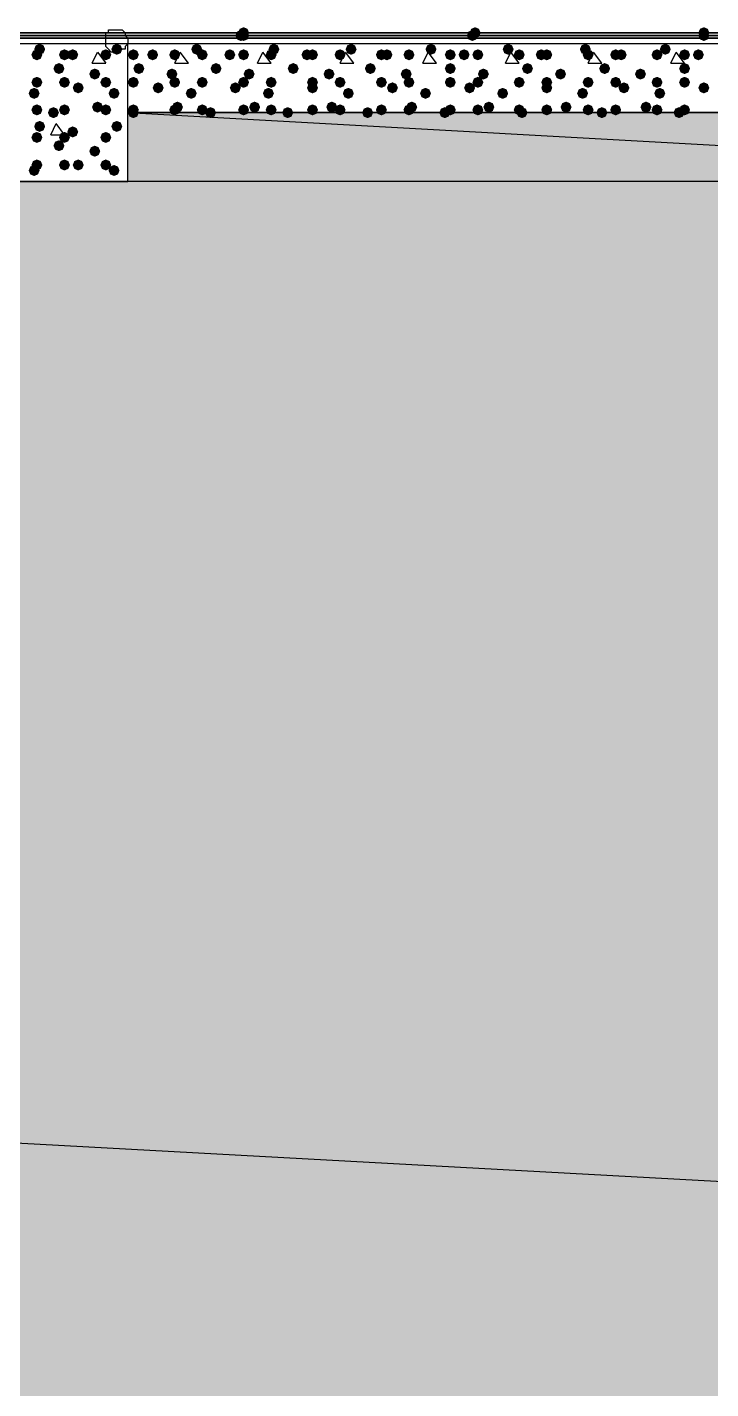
# Model space of a CAD drawing. Header units: millimetres. Extents: x 0 to 420, y 0 to 297.
# Drawn here: x 301.43 to 311.93, y 205.52 to 226.44 of the extents above; entities that cross this region are included whole.
import ezdxf

# ---------------------------------------------------------------- set-up
doc = ezdxf.new("R2010")
doc.units = ezdxf.units.MM
doc.layers.get('0').update_dxf_attribs({"linetype": 'CONTINUOUS'})

msp = doc.modelspace()

# ---------------------------------------------------------------- hatches: boundary and pattern name
at = {"true_color": 0x0000fe}
for points in [[(304.8, 226.314), (304.775129, 226.254204), (304.715333, 226.229333), (304.655538, 226.254204), (304.630667, 226.314), (304.655537, 226.373796), (304.715333, 226.398667), (304.775129, 226.373796)], [(304.8, 226.314), (304.775129, 226.254204), (304.715333, 226.229333), (304.655538, 226.254204), (304.630667, 226.314), (304.655537, 226.373796), (304.715333, 226.398667), (304.775129, 226.373796)], [(304.842333, 226.356333), (304.817462, 226.296537), (304.757667, 226.271667), (304.697871, 226.296537), (304.673, 226.356333), (304.697871, 226.416129), (304.757667, 226.441), (304.817462, 226.416129)], [(304.842333, 226.314), (304.817462, 226.254204), (304.757667, 226.229333), (304.697871, 226.254204), (304.673, 226.314), (304.697871, 226.373796), (304.757667, 226.398667), (304.817462, 226.373796)], [(308.356, 226.314), (308.331129, 226.254204), (308.271333, 226.229333), (308.211537, 226.254204), (308.186667, 226.314), (308.211537, 226.373796), (308.271333, 226.398667), (308.331129, 226.373796)], [(308.356, 226.314), (308.331129, 226.254204), (308.271333, 226.229333), (308.211537, 226.254204), (308.186667, 226.314), (308.211537, 226.373796), (308.271333, 226.398667), (308.331129, 226.373796)], [(308.356, 226.314), (308.331129, 226.254204), (308.271333, 226.229333), (308.211537, 226.254204), (308.186667, 226.314), (308.211537, 226.373796), (308.271333, 226.398667), (308.331129, 226.373796)], [(308.398333, 226.356333), (308.373462, 226.296537), (308.313667, 226.271667), (308.253871, 226.296537), (308.229, 226.356333), (308.253871, 226.416129), (308.313667, 226.441), (308.373462, 226.416129)], [(311.912, 226.356333), (311.887129, 226.296537), (311.827333, 226.271667), (311.767538, 226.296537), (311.742667, 226.356333), (311.767537, 226.416129), (311.827333, 226.441), (311.887129, 226.416129)], [(311.912, 226.314), (311.887129, 226.254204), (311.827333, 226.229333), (311.767538, 226.254204), (311.742667, 226.314), (311.767537, 226.373796), (311.827333, 226.398667), (311.887129, 226.373796)], [(311.912, 226.314), (311.887129, 226.254204), (311.827333, 226.229333), (311.767538, 226.254204), (311.742667, 226.314), (311.767537, 226.373796), (311.827333, 226.398667), (311.887129, 226.373796)], [(311.912, 226.314), (311.887129, 226.254204), (311.827333, 226.229333), (311.767538, 226.254204), (311.742667, 226.314), (311.767537, 226.373796), (311.827333, 226.398667), (311.887129, 226.373796)]]:
    msp.add_hatch(color=0, dxfattribs=at).paths.add_polyline_path(points, flags=0)
at = {"true_color": 0x000007}
h = msp.add_hatch(color=0, dxfattribs=at)
h.paths.add_polyline_path([(32.342667, 226.271667), (32.342667, 226.314)], flags=0)
h.paths.add_polyline_path([(32.342667, 226.271667), (32.342667, 226.314), (380.788333, 226.271667)], flags=0)
h.paths.add_polyline_path([(32.342667, 226.314), (380.788333, 226.271667), (380.788333, 226.314)], flags=0)
for points in [[(301.709667, 226.102333), (301.684796, 226.042537), (301.625, 226.017667), (301.565204, 226.042537), (301.540333, 226.102333), (301.565204, 226.162129), (301.625, 226.187), (301.684796, 226.162129)], [(302.895, 226.102333), (302.870129, 226.042537), (302.810333, 226.017667), (302.750538, 226.042537), (302.725667, 226.102333), (302.750537, 226.162129), (302.810333, 226.187), (302.870129, 226.162129)], [(301.667333, 226.017667), (301.642462, 225.957871), (301.582667, 225.933), (301.522871, 225.957871), (301.498, 226.017667), (301.522871, 226.077462), (301.582667, 226.102333), (301.642462, 226.077463)], [(302.090667, 226.017667), (302.065796, 225.957871), (302.006, 225.933), (301.946204, 225.957871), (301.921333, 226.017667), (301.946204, 226.077462), (302.006, 226.102333), (302.065796, 226.077463)], [(302.217667, 226.017667), (302.192796, 225.957871), (302.133, 225.933), (302.073204, 225.957871), (302.048333, 226.017667), (302.073204, 226.077462), (302.133, 226.102333), (302.192796, 226.077463)], [(302.725667, 226.017667), (302.700796, 225.957871), (302.641, 225.933), (302.581204, 225.957871), (302.556333, 226.017667), (302.581204, 226.077462), (302.641, 226.102333), (302.700796, 226.077463)], [(302.006, 225.806), (301.981129, 225.746204), (301.921333, 225.721333), (301.861537, 225.746204), (301.836667, 225.806), (301.861537, 225.865796), (301.921333, 225.890667), (301.981129, 225.865796)], [(302.556333, 225.721333), (302.531462, 225.661537), (302.471667, 225.636667), (302.411871, 225.661537), (302.387, 225.721333), (302.411871, 225.781129), (302.471667, 225.806), (302.531462, 225.781129)], [(301.667333, 225.594333), (301.642462, 225.534538), (301.582667, 225.509667), (301.522871, 225.534538), (301.498, 225.594333), (301.522871, 225.654129), (301.582667, 225.679), (301.642462, 225.654129)], [(302.090667, 225.594333), (302.065796, 225.534538), (302.006, 225.509667), (301.946204, 225.534538), (301.921333, 225.594333), (301.946204, 225.654129), (302.006, 225.679), (302.065796, 225.654129)], [(302.302333, 225.509667), (302.277462, 225.449871), (302.217667, 225.425), (302.157871, 225.449871), (302.133, 225.509667), (302.157871, 225.569462), (302.217667, 225.594333), (302.277462, 225.569463)], [(302.725667, 225.594333), (302.700796, 225.534538), (302.641, 225.509667), (302.581204, 225.534538), (302.556333, 225.594333), (302.581204, 225.654129), (302.641, 225.679), (302.700796, 225.654129)], [(301.625, 225.425), (301.600129, 225.365204), (301.540333, 225.340333), (301.480537, 225.365204), (301.455667, 225.425), (301.480537, 225.484796), (301.540333, 225.509667), (301.600129, 225.484796)], [(302.852667, 225.425), (302.827796, 225.365204), (302.768, 225.340333), (302.708204, 225.365204), (302.683333, 225.425), (302.708204, 225.484796), (302.768, 225.509667), (302.827796, 225.484796)], [(301.667333, 225.171), (301.642462, 225.111204), (301.582667, 225.086333), (301.522871, 225.111204), (301.498, 225.171), (301.522871, 225.230796), (301.582667, 225.255667), (301.642462, 225.230796)], [(301.921333, 225.128667), (301.896462, 225.068871), (301.836667, 225.044), (301.776871, 225.068871), (301.752, 225.128667), (301.776871, 225.188462), (301.836667, 225.213333), (301.896462, 225.188463)], [(302.090667, 225.171), (302.065796, 225.111204), (302.006, 225.086333), (301.946204, 225.111204), (301.921333, 225.171), (301.946204, 225.230796), (302.006, 225.255667), (302.065796, 225.230796)], [(302.598667, 225.213333), (302.573796, 225.153537), (302.514, 225.128667), (302.454204, 225.153537), (302.429333, 225.213333), (302.454204, 225.273129), (302.514, 225.298), (302.573796, 225.273129)], [(302.725667, 225.171), (302.700796, 225.111204), (302.641, 225.086333), (302.581204, 225.111204), (302.556333, 225.171), (302.581204, 225.230796), (302.641, 225.255667), (302.700796, 225.230796)], [(301.709667, 224.917), (301.684796, 224.857204), (301.625, 224.832333), (301.565204, 224.857204), (301.540333, 224.917), (301.565204, 224.976796), (301.625, 225.001667), (301.684796, 224.976796)], [(302.217667, 224.832333), (302.192796, 224.772537), (302.133, 224.747667), (302.073204, 224.772537), (302.048333, 224.832333), (302.073204, 224.892129), (302.133, 224.917), (302.192796, 224.892129)], [(302.895, 224.917), (302.870129, 224.857204), (302.810333, 224.832333), (302.750538, 224.857204), (302.725667, 224.917), (302.750537, 224.976796), (302.810333, 225.001667), (302.870129, 224.976796)], [(301.667333, 224.747667), (301.642462, 224.687871), (301.582667, 224.663), (301.522871, 224.687871), (301.498, 224.747667), (301.522871, 224.807462), (301.582667, 224.832333), (301.642462, 224.807463)], [(302.006, 224.620667), (301.981129, 224.560871), (301.921333, 224.536), (301.861537, 224.560871), (301.836667, 224.620667), (301.861537, 224.680462), (301.921333, 224.705333), (301.981129, 224.680463)], [(302.090667, 224.747667), (302.065796, 224.687871), (302.006, 224.663), (301.946204, 224.687871), (301.921333, 224.747667), (301.946204, 224.807462), (302.006, 224.832333), (302.065796, 224.807463)], [(302.725667, 224.747667), (302.700796, 224.687871), (302.641, 224.663), (302.581204, 224.687871), (302.556333, 224.747667), (302.581204, 224.807462), (302.641, 224.832333), (302.700796, 224.807463)], [(302.556333, 224.536), (302.531462, 224.476204), (302.471667, 224.451333), (302.411871, 224.476204), (302.387, 224.536), (302.411871, 224.595796), (302.471667, 224.620667), (302.531462, 224.595796)], [(301.625, 224.239667), (301.600129, 224.179871), (301.540333, 224.155), (301.480537, 224.179871), (301.455667, 224.239667), (301.480537, 224.299462), (301.540333, 224.324333), (301.600129, 224.299463)], [(301.667333, 224.324333), (301.642462, 224.264537), (301.582667, 224.239667), (301.522871, 224.264537), (301.498, 224.324333), (301.522871, 224.384129), (301.582667, 224.409), (301.642462, 224.384129)], [(302.090667, 224.324333), (302.065796, 224.264537), (302.006, 224.239667), (301.946204, 224.264537), (301.921333, 224.324333), (301.946204, 224.384129), (302.006, 224.409), (302.065796, 224.384129)], [(302.302333, 224.324333), (302.277462, 224.264537), (302.217667, 224.239667), (302.157871, 224.264537), (302.133, 224.324333), (302.157871, 224.384129), (302.217667, 224.409), (302.277462, 224.384129)], [(302.725667, 224.324333), (302.700796, 224.264537), (302.641, 224.239667), (302.581204, 224.264537), (302.556333, 224.324333), (302.581204, 224.384129), (302.641, 224.409), (302.700796, 224.384129)], [(302.852667, 224.239667), (302.827796, 224.179871), (302.768, 224.155), (302.708204, 224.179871), (302.683333, 224.239667), (302.708204, 224.299462), (302.768, 224.324333), (302.827796, 224.299463)]]:
    msp.add_hatch(color=0, dxfattribs=at).paths.add_polyline_path(points, flags=0)
at = {"true_color": 0x000008}
for points in [[(304.122667, 226.102333), (304.097796, 226.042537), (304.038, 226.017667), (303.978204, 226.042537), (303.953333, 226.102333), (303.978204, 226.162129), (304.038, 226.187), (304.097796, 226.162129)], [(305.308, 226.102333), (305.283129, 226.042537), (305.223333, 226.017667), (305.163537, 226.042537), (305.138667, 226.102333), (305.163537, 226.162129), (305.223333, 226.187), (305.283129, 226.162129)], [(306.493333, 226.102333), (306.468462, 226.042537), (306.408667, 226.017667), (306.348871, 226.042537), (306.324, 226.102333), (306.348871, 226.162129), (306.408667, 226.187), (306.468462, 226.162129)], [(307.721, 226.102333), (307.696129, 226.042537), (307.636333, 226.017667), (307.576537, 226.042537), (307.551667, 226.102333), (307.576537, 226.162129), (307.636333, 226.187), (307.696129, 226.162129)], [(308.906333, 226.102333), (308.881463, 226.042537), (308.821667, 226.017667), (308.761871, 226.042537), (308.737, 226.102333), (308.761871, 226.162129), (308.821667, 226.187), (308.881462, 226.162129)], [(310.091667, 226.102333), (310.066796, 226.042537), (310.007, 226.017667), (309.947204, 226.042537), (309.922333, 226.102333), (309.947204, 226.162129), (310.007, 226.187), (310.066796, 226.162129)], [(311.319333, 226.102333), (311.294462, 226.042537), (311.234667, 226.017667), (311.174871, 226.042537), (311.15, 226.102333), (311.174871, 226.162129), (311.234667, 226.187), (311.294462, 226.162129)], [(303.149, 226.017667), (303.124129, 225.957871), (303.064333, 225.933), (303.004537, 225.957871), (302.979667, 226.017667), (303.004537, 226.077462), (303.064333, 226.102333), (303.124129, 226.077463)], [(303.445333, 226.017667), (303.420462, 225.957871), (303.360667, 225.933), (303.300871, 225.957871), (303.276, 226.017667), (303.300871, 226.077462), (303.360667, 226.102333), (303.420462, 226.077463)], [(303.784, 226.017667), (303.759129, 225.957871), (303.699333, 225.933), (303.639537, 225.957871), (303.614667, 226.017667), (303.639537, 226.077462), (303.699333, 226.102333), (303.759129, 226.077463)], [(304.207333, 226.017667), (304.182462, 225.957871), (304.122667, 225.933), (304.062871, 225.957871), (304.038, 226.017667), (304.062871, 226.077462), (304.122667, 226.102333), (304.182462, 226.077463)], [(304.630667, 226.017667), (304.605796, 225.957871), (304.546, 225.933), (304.486204, 225.957871), (304.461333, 226.017667), (304.486204, 226.077462), (304.546, 226.102333), (304.605796, 226.077463)], [(304.842333, 226.017667), (304.817462, 225.957871), (304.757667, 225.933), (304.697871, 225.957871), (304.673, 226.017667), (304.697871, 226.077462), (304.757667, 226.102333), (304.817462, 226.077463)], [(305.265667, 226.017667), (305.240796, 225.957871), (305.181, 225.933), (305.121204, 225.957871), (305.096333, 226.017667), (305.121204, 226.077462), (305.181, 226.102333), (305.240796, 226.077463)], [(305.816, 226.017667), (305.791129, 225.957871), (305.731333, 225.933), (305.671538, 225.957871), (305.646667, 226.017667), (305.671537, 226.077462), (305.731333, 226.102333), (305.791129, 226.077463)], [(305.900667, 226.017667), (305.875796, 225.957871), (305.816, 225.933), (305.756204, 225.957871), (305.731333, 226.017667), (305.756204, 226.077462), (305.816, 226.102333), (305.875796, 226.077463)], [(306.324, 226.017667), (306.299129, 225.957871), (306.239333, 225.933), (306.179537, 225.957871), (306.154667, 226.017667), (306.179537, 226.077462), (306.239333, 226.102333), (306.299129, 226.077463)], [(306.959, 226.017667), (306.934129, 225.957871), (306.874333, 225.933), (306.814537, 225.957871), (306.789667, 226.017667), (306.814537, 226.077462), (306.874333, 226.102333), (306.934129, 226.077463)], [(307.043667, 226.017667), (307.018796, 225.957871), (306.959, 225.933), (306.899204, 225.957871), (306.874333, 226.017667), (306.899204, 226.077462), (306.959, 226.102333), (307.018796, 226.077463)], [(307.382333, 226.017667), (307.357462, 225.957871), (307.297667, 225.933), (307.237871, 225.957871), (307.213, 226.017667), (307.237871, 226.077462), (307.297667, 226.102333), (307.357462, 226.077463)], [(308.017333, 226.017667), (307.992462, 225.957871), (307.932667, 225.933), (307.872871, 225.957871), (307.848, 226.017667), (307.872871, 226.077462), (307.932667, 226.102333), (307.992462, 226.077463)], [(308.229, 226.017667), (308.204129, 225.957871), (308.144333, 225.933), (308.084538, 225.957871), (308.059667, 226.017667), (308.084537, 226.077462), (308.144333, 226.102333), (308.204129, 226.077463)], [(308.440667, 226.017667), (308.415796, 225.957871), (308.356, 225.933), (308.296204, 225.957871), (308.271333, 226.017667), (308.296204, 226.077462), (308.356, 226.102333), (308.415796, 226.077463)], [(309.075667, 226.017667), (309.050796, 225.957871), (308.991, 225.933), (308.931204, 225.957871), (308.906333, 226.017667), (308.931204, 226.077462), (308.991, 226.102333), (309.050796, 226.077463)], [(309.414333, 226.017667), (309.389462, 225.957871), (309.329667, 225.933), (309.269871, 225.957871), (309.245, 226.017667), (309.269871, 226.077462), (309.329667, 226.102333), (309.389462, 226.077463)], [(309.499, 226.017667), (309.474129, 225.957871), (309.414333, 225.933), (309.354537, 225.957871), (309.329667, 226.017667), (309.354537, 226.077462), (309.414333, 226.102333), (309.474129, 226.077463)], [(310.134, 226.017667), (310.109129, 225.957871), (310.049333, 225.933), (309.989537, 225.957871), (309.964667, 226.017667), (309.989537, 226.077462), (310.049333, 226.102333), (310.109129, 226.077463)], [(310.557333, 226.017667), (310.532462, 225.957871), (310.472667, 225.933), (310.412871, 225.957871), (310.388, 226.017667), (310.412871, 226.077462), (310.472667, 226.102333), (310.532462, 226.077463)], [(310.642, 226.017667), (310.617129, 225.957871), (310.557333, 225.933), (310.497538, 225.957871), (310.472667, 226.017667), (310.497537, 226.077462), (310.557333, 226.102333), (310.617129, 226.077463)], [(311.192333, 226.017667), (311.167462, 225.957871), (311.107667, 225.933), (311.047871, 225.957871), (311.023, 226.017667), (311.047871, 226.077462), (311.107667, 226.102333), (311.167462, 226.077463)], [(311.615667, 226.017667), (311.590796, 225.957871), (311.531, 225.933), (311.471204, 225.957871), (311.446333, 226.017667), (311.471204, 226.077462), (311.531, 226.102333), (311.590796, 226.077463)], [(311.827333, 226.017667), (311.802462, 225.957871), (311.742667, 225.933), (311.682871, 225.957871), (311.658, 226.017667), (311.682871, 226.077462), (311.742667, 226.102333), (311.802462, 226.077463)], [(303.233667, 225.806), (303.208796, 225.746204), (303.149, 225.721333), (303.089204, 225.746204), (303.064333, 225.806), (303.089204, 225.865796), (303.149, 225.890667), (303.208796, 225.865796)], [(303.741667, 225.721333), (303.716796, 225.661537), (303.657, 225.636667), (303.597204, 225.661537), (303.572333, 225.721333), (303.597204, 225.781129), (303.657, 225.806), (303.716796, 225.781129)], [(304.419, 225.806), (304.394129, 225.746204), (304.334333, 225.721333), (304.274537, 225.746204), (304.249667, 225.806), (304.274537, 225.865796), (304.334333, 225.890667), (304.394129, 225.865796)], [(304.927, 225.721333), (304.902129, 225.661537), (304.842333, 225.636667), (304.782537, 225.661537), (304.757667, 225.721333), (304.782537, 225.781129), (304.842333, 225.806), (304.902129, 225.781129)], [(305.604333, 225.806), (305.579462, 225.746204), (305.519667, 225.721333), (305.459871, 225.746204), (305.435, 225.806), (305.459871, 225.865796), (305.519667, 225.890667), (305.579462, 225.865796)], [(306.154667, 225.721333), (306.129796, 225.661537), (306.07, 225.636667), (306.010204, 225.661537), (305.985333, 225.721333), (306.010204, 225.781129), (306.07, 225.806), (306.129796, 225.781129)], [(306.789667, 225.806), (306.764796, 225.746204), (306.705, 225.721333), (306.645204, 225.746204), (306.620333, 225.806), (306.645204, 225.865796), (306.705, 225.890667), (306.764796, 225.865796)], [(307.34, 225.721333), (307.315129, 225.661537), (307.255333, 225.636667), (307.195538, 225.661537), (307.170667, 225.721333), (307.195537, 225.781129), (307.255333, 225.806), (307.315129, 225.781129)], [(308.017333, 225.806), (307.992462, 225.746204), (307.932667, 225.721333), (307.872871, 225.746204), (307.848, 225.806), (307.872871, 225.865796), (307.932667, 225.890667), (307.992462, 225.865796)], [(308.525333, 225.721333), (308.500463, 225.661537), (308.440667, 225.636667), (308.380871, 225.661537), (308.356, 225.721333), (308.380871, 225.781129), (308.440667, 225.806), (308.500462, 225.781129)], [(309.202667, 225.806), (309.177796, 225.746204), (309.118, 225.721333), (309.058204, 225.746204), (309.033333, 225.806), (309.058204, 225.865796), (309.118, 225.890667), (309.177796, 225.865796)], [(309.710667, 225.721333), (309.685796, 225.661537), (309.626, 225.636667), (309.566204, 225.661537), (309.541333, 225.721333), (309.566204, 225.781129), (309.626, 225.806), (309.685796, 225.781129)], [(310.388, 225.806), (310.363129, 225.746204), (310.303333, 225.721333), (310.243538, 225.746204), (310.218667, 225.806), (310.243537, 225.865796), (310.303333, 225.890667), (310.363129, 225.865796)], [(310.938333, 225.721333), (310.913462, 225.661537), (310.853667, 225.636667), (310.793871, 225.661537), (310.769, 225.721333), (310.793871, 225.781129), (310.853667, 225.806), (310.913462, 225.781129)], [(311.615667, 225.806), (311.590796, 225.746204), (311.531, 225.721333), (311.471204, 225.746204), (311.446333, 225.806), (311.471204, 225.865796), (311.531, 225.890667), (311.590796, 225.865796)], [(303.149, 225.594333), (303.124129, 225.534538), (303.064333, 225.509667), (303.004537, 225.534538), (302.979667, 225.594333), (303.004537, 225.654129), (303.064333, 225.679), (303.124129, 225.654129)], [(303.53, 225.509667), (303.505129, 225.449871), (303.445333, 225.425), (303.385538, 225.449871), (303.360667, 225.509667), (303.385537, 225.569462), (303.445333, 225.594333), (303.505129, 225.569463)], [(303.784, 225.594333), (303.759129, 225.534538), (303.699333, 225.509667), (303.639537, 225.534538), (303.614667, 225.594333), (303.639537, 225.654129), (303.699333, 225.679), (303.759129, 225.654129)], [(304.207333, 225.594333), (304.182462, 225.534538), (304.122667, 225.509667), (304.062871, 225.534538), (304.038, 225.594333), (304.062871, 225.654129), (304.122667, 225.679), (304.182462, 225.654129)], [(304.715333, 225.509667), (304.690462, 225.449871), (304.630667, 225.425), (304.570871, 225.449871), (304.546, 225.509667), (304.570871, 225.569462), (304.630667, 225.594333), (304.690462, 225.569463)], [(304.842333, 225.594333), (304.817462, 225.534538), (304.757667, 225.509667), (304.697871, 225.534538), (304.673, 225.594333), (304.697871, 225.654129), (304.757667, 225.679), (304.817462, 225.654129)], [(305.265667, 225.594333), (305.240796, 225.534538), (305.181, 225.509667), (305.121204, 225.534538), (305.096333, 225.594333), (305.121204, 225.654129), (305.181, 225.679), (305.240796, 225.654129)], [(305.900667, 225.594333), (305.875796, 225.534538), (305.816, 225.509667), (305.756204, 225.534538), (305.731333, 225.594333), (305.756204, 225.654129), (305.816, 225.679), (305.875796, 225.654129)], [(305.900667, 225.509667), (305.875796, 225.449871), (305.816, 225.425), (305.756204, 225.449871), (305.731333, 225.509667), (305.756204, 225.569462), (305.816, 225.594333), (305.875796, 225.569463)], [(306.324, 225.594333), (306.299129, 225.534538), (306.239333, 225.509667), (306.179537, 225.534538), (306.154667, 225.594333), (306.179537, 225.654129), (306.239333, 225.679), (306.299129, 225.654129)], [(306.959, 225.594333), (306.934129, 225.534538), (306.874333, 225.509667), (306.814537, 225.534538), (306.789667, 225.594333), (306.814537, 225.654129), (306.874333, 225.679), (306.934129, 225.654129)], [(307.128333, 225.509667), (307.103462, 225.449871), (307.043667, 225.425), (306.983871, 225.449871), (306.959, 225.509667), (306.983871, 225.569462), (307.043667, 225.594333), (307.103462, 225.569463)], [(307.382333, 225.594333), (307.357462, 225.534538), (307.297667, 225.509667), (307.237871, 225.534538), (307.213, 225.594333), (307.237871, 225.654129), (307.297667, 225.679), (307.357462, 225.654129)], [(308.017333, 225.594333), (307.992462, 225.534538), (307.932667, 225.509667), (307.872871, 225.534538), (307.848, 225.594333), (307.872871, 225.654129), (307.932667, 225.679), (307.992462, 225.654129)], [(308.313667, 225.509667), (308.288796, 225.449871), (308.229, 225.425), (308.169204, 225.449871), (308.144333, 225.509667), (308.169204, 225.569462), (308.229, 225.594333), (308.288796, 225.569463)], [(308.440667, 225.594333), (308.415796, 225.534538), (308.356, 225.509667), (308.296204, 225.534538), (308.271333, 225.594333), (308.296204, 225.654129), (308.356, 225.679), (308.415796, 225.654129)], [(309.075667, 225.594333), (309.050796, 225.534538), (308.991, 225.509667), (308.931204, 225.534538), (308.906333, 225.594333), (308.931204, 225.654129), (308.991, 225.679), (309.050796, 225.654129)], [(309.499, 225.594333), (309.474129, 225.534538), (309.414333, 225.509667), (309.354537, 225.534538), (309.329667, 225.594333), (309.354537, 225.654129), (309.414333, 225.679), (309.474129, 225.654129)], [(309.499, 225.509667), (309.474129, 225.449871), (309.414333, 225.425), (309.354537, 225.449871), (309.329667, 225.509667), (309.354537, 225.569462), (309.414333, 225.594333), (309.474129, 225.569463)], [(310.134, 225.594333), (310.109129, 225.534538), (310.049333, 225.509667), (309.989537, 225.534538), (309.964667, 225.594333), (309.989537, 225.654129), (310.049333, 225.679), (310.109129, 225.654129)], [(310.557333, 225.594333), (310.532462, 225.534538), (310.472667, 225.509667), (310.412871, 225.534538), (310.388, 225.594333), (310.412871, 225.654129), (310.472667, 225.679), (310.532462, 225.654129)], [(310.684333, 225.509667), (310.659462, 225.449871), (310.599667, 225.425), (310.539871, 225.449871), (310.515, 225.509667), (310.539871, 225.569462), (310.599667, 225.594333), (310.659462, 225.569463)], [(311.192333, 225.594333), (311.167462, 225.534538), (311.107667, 225.509667), (311.047871, 225.534538), (311.023, 225.594333), (311.047871, 225.654129), (311.107667, 225.679), (311.167462, 225.654129)], [(311.615667, 225.594333), (311.590796, 225.534538), (311.531, 225.509667), (311.471204, 225.534538), (311.446333, 225.594333), (311.471204, 225.654129), (311.531, 225.679), (311.590796, 225.654129)], [(311.912, 225.509667), (311.887129, 225.449871), (311.827333, 225.425), (311.767538, 225.449871), (311.742667, 225.509667), (311.767537, 225.569462), (311.827333, 225.594333), (311.887129, 225.569463)], [(304.038, 225.425), (304.013129, 225.365204), (303.953333, 225.340333), (303.893537, 225.365204), (303.868667, 225.425), (303.893537, 225.484796), (303.953333, 225.509667), (304.013129, 225.484796)], [(305.223333, 225.425), (305.198463, 225.365204), (305.138667, 225.340333), (305.078871, 225.365204), (305.054, 225.425), (305.078871, 225.484796), (305.138667, 225.509667), (305.198462, 225.484796)], [(306.451, 225.425), (306.426129, 225.365204), (306.366333, 225.340333), (306.306537, 225.365204), (306.281667, 225.425), (306.306537, 225.484796), (306.366333, 225.509667), (306.426129, 225.484796)], [(307.636333, 225.425), (307.611463, 225.365204), (307.551667, 225.340333), (307.491871, 225.365204), (307.467, 225.425), (307.491871, 225.484796), (307.551667, 225.509667), (307.611462, 225.484796)], [(308.821667, 225.425), (308.796796, 225.365204), (308.737, 225.340333), (308.677204, 225.365204), (308.652333, 225.425), (308.677204, 225.484796), (308.737, 225.509667), (308.796796, 225.484796)], [(310.049333, 225.425), (310.024462, 225.365204), (309.964667, 225.340333), (309.904871, 225.365204), (309.88, 225.425), (309.904871, 225.484796), (309.964667, 225.509667), (310.024462, 225.484796)], [(311.234667, 225.425), (311.209796, 225.365204), (311.15, 225.340333), (311.090204, 225.365204), (311.065333, 225.425), (311.090204, 225.484796), (311.15, 225.509667), (311.209796, 225.484796)], [(303.149, 225.171), (303.124129, 225.111204), (303.064333, 225.086333), (303.004537, 225.111204), (302.979667, 225.171), (303.004537, 225.230796), (303.064333, 225.255667), (303.124129, 225.230796)], [(303.149, 225.128667), (303.124129, 225.068871), (303.064333, 225.044), (303.004537, 225.068871), (302.979667, 225.128667), (303.004537, 225.188462), (303.064333, 225.213333), (303.124129, 225.188463)], [(303.784, 225.171), (303.759129, 225.111204), (303.699333, 225.086333), (303.639537, 225.111204), (303.614667, 225.171), (303.639537, 225.230796), (303.699333, 225.255667), (303.759129, 225.230796)], [(303.826333, 225.213333), (303.801462, 225.153537), (303.741667, 225.128667), (303.681871, 225.153537), (303.657, 225.213333), (303.681871, 225.273129), (303.741667, 225.298), (303.801462, 225.273129)], [(304.207333, 225.171), (304.182462, 225.111204), (304.122667, 225.086333), (304.062871, 225.111204), (304.038, 225.171), (304.062871, 225.230796), (304.122667, 225.255667), (304.182462, 225.230796)], [(304.334333, 225.128667), (304.309463, 225.068871), (304.249667, 225.044), (304.189871, 225.068871), (304.165, 225.128667), (304.189871, 225.188462), (304.249667, 225.213333), (304.309462, 225.188463)], [(304.842333, 225.171), (304.817462, 225.111204), (304.757667, 225.086333), (304.697871, 225.111204), (304.673, 225.171), (304.697871, 225.230796), (304.757667, 225.255667), (304.817462, 225.230796)], [(305.011667, 225.213333), (304.986796, 225.153537), (304.927, 225.128667), (304.867204, 225.153537), (304.842333, 225.213333), (304.867204, 225.273129), (304.927, 225.298), (304.986796, 225.273129)], [(305.265667, 225.171), (305.240796, 225.111204), (305.181, 225.086333), (305.121204, 225.111204), (305.096333, 225.171), (305.121204, 225.230796), (305.181, 225.255667), (305.240796, 225.230796)], [(305.519667, 225.128667), (305.494796, 225.068871), (305.435, 225.044), (305.375204, 225.068871), (305.350333, 225.128667), (305.375204, 225.188462), (305.435, 225.213333), (305.494796, 225.188463)], [(305.900667, 225.171), (305.875796, 225.111204), (305.816, 225.086333), (305.756204, 225.111204), (305.731333, 225.171), (305.756204, 225.230796), (305.816, 225.255667), (305.875796, 225.230796)], [(306.197, 225.213333), (306.172129, 225.153537), (306.112333, 225.128667), (306.052538, 225.153537), (306.027667, 225.213333), (306.052537, 225.273129), (306.112333, 225.298), (306.172129, 225.273129)], [(306.324, 225.171), (306.299129, 225.111204), (306.239333, 225.086333), (306.179537, 225.111204), (306.154667, 225.171), (306.179537, 225.230796), (306.239333, 225.255667), (306.299129, 225.230796)], [(306.747333, 225.128667), (306.722462, 225.068871), (306.662667, 225.044), (306.602871, 225.068871), (306.578, 225.128667), (306.602871, 225.188462), (306.662667, 225.213333), (306.722462, 225.188463)], [(306.959, 225.171), (306.934129, 225.111204), (306.874333, 225.086333), (306.814537, 225.111204), (306.789667, 225.171), (306.814537, 225.230796), (306.874333, 225.255667), (306.934129, 225.230796)], [(307.382333, 225.171), (307.357462, 225.111204), (307.297667, 225.086333), (307.237871, 225.111204), (307.213, 225.171), (307.237871, 225.230796), (307.297667, 225.255667), (307.357462, 225.230796)], [(307.424667, 225.213333), (307.399796, 225.153537), (307.34, 225.128667), (307.280204, 225.153537), (307.255333, 225.213333), (307.280204, 225.273129), (307.34, 225.298), (307.399796, 225.273129)], [(307.932667, 225.128667), (307.907796, 225.068871), (307.848, 225.044), (307.788204, 225.068871), (307.763333, 225.128667), (307.788204, 225.188462), (307.848, 225.213333), (307.907796, 225.188463)], [(308.017333, 225.171), (307.992462, 225.111204), (307.932667, 225.086333), (307.872871, 225.111204), (307.848, 225.171), (307.872871, 225.230796), (307.932667, 225.255667), (307.992462, 225.230796)], [(308.440667, 225.171), (308.415796, 225.111204), (308.356, 225.086333), (308.296204, 225.111204), (308.271333, 225.171), (308.296204, 225.230796), (308.356, 225.255667), (308.415796, 225.230796)], [(308.61, 225.213333), (308.585129, 225.153537), (308.525333, 225.128667), (308.465537, 225.153537), (308.440667, 225.213333), (308.465537, 225.273129), (308.525333, 225.298), (308.585129, 225.273129)], [(309.075667, 225.171), (309.050796, 225.111204), (308.991, 225.086333), (308.931204, 225.111204), (308.906333, 225.171), (308.931204, 225.230796), (308.991, 225.255667), (309.050796, 225.230796)], [(309.118, 225.128667), (309.093129, 225.068871), (309.033333, 225.044), (308.973538, 225.068871), (308.948667, 225.128667), (308.973537, 225.188462), (309.033333, 225.213333), (309.093129, 225.188463)], [(309.499, 225.171), (309.474129, 225.111204), (309.414333, 225.086333), (309.354537, 225.111204), (309.329667, 225.171), (309.354537, 225.230796), (309.414333, 225.255667), (309.474129, 225.230796)], [(309.795333, 225.213333), (309.770463, 225.153537), (309.710667, 225.128667), (309.650871, 225.153537), (309.626, 225.213333), (309.650871, 225.273129), (309.710667, 225.298), (309.770462, 225.273129)], [(310.134, 225.171), (310.109129, 225.111204), (310.049333, 225.086333), (309.989537, 225.111204), (309.964667, 225.171), (309.989537, 225.230796), (310.049333, 225.255667), (310.109129, 225.230796)], [(310.345667, 225.128667), (310.320796, 225.068871), (310.261, 225.044), (310.201204, 225.068871), (310.176333, 225.128667), (310.201204, 225.188462), (310.261, 225.213333), (310.320796, 225.188463)], [(310.557333, 225.171), (310.532462, 225.111204), (310.472667, 225.086333), (310.412871, 225.111204), (310.388, 225.171), (310.412871, 225.230796), (310.472667, 225.255667), (310.532462, 225.230796)], [(311.023, 225.213333), (310.998129, 225.153537), (310.938333, 225.128667), (310.878537, 225.153537), (310.853667, 225.213333), (310.878537, 225.273129), (310.938333, 225.298), (310.998129, 225.273129)], [(311.192333, 225.171), (311.167462, 225.111204), (311.107667, 225.086333), (311.047871, 225.111204), (311.023, 225.171), (311.047871, 225.230796), (311.107667, 225.255667), (311.167462, 225.230796)], [(311.531, 225.128667), (311.506129, 225.068871), (311.446333, 225.044), (311.386538, 225.068871), (311.361667, 225.128667), (311.386537, 225.188462), (311.446333, 225.213333), (311.506129, 225.188463)], [(311.615667, 225.171), (311.590796, 225.111204), (311.531, 225.086333), (311.471204, 225.111204), (311.446333, 225.171), (311.471204, 225.230796), (311.531, 225.255667), (311.590796, 225.230796)]]:
    msp.add_hatch(color=0, dxfattribs=at).paths.add_polyline_path(points, flags=0)
h = msp.add_hatch(color=0, dxfattribs=at)
h.paths.add_polyline_path([(322.029667, 225.128667), (302.979667, 225.128667), (322.029667, 224.070333)], flags=0)
h.paths.add_polyline_path([(302.979667, 225.128667), (322.029667, 224.070333), (302.979667, 224.070333)], flags=0)
h = msp.add_hatch(color=0, dxfattribs=at)
h.paths.add_polyline_path([(379.603, 224.070333), (33.528, 224.070333), (379.603, 204.978)], flags=0)
h.paths.add_polyline_path([(33.528, 224.070333), (379.603, 204.978), (33.528, 204.978)], flags=0)

# ---------------------------------------------------------------- linework, layer by layer
at = {"color": 0, "true_color": 0x000007}
for points in [[(302.979667, 226.229333), (302.979667, 226.187), (302.937333, 226.144667), (302.937333, 226.102333), (302.895, 226.102333), (302.852667, 226.06), (302.810333, 226.06), (302.768, 226.06), (302.725667, 226.06), (302.683333, 226.102333), (302.641, 226.144667), (302.641, 226.187), (302.641, 226.229333), (302.641, 226.271667), (302.641, 226.314), (302.641, 226.356333), (302.683333, 226.356333), (302.683333, 226.398667), (302.725667, 226.398667), (302.768, 226.398667), (302.810333, 226.398667), (302.852667, 226.398667), (302.895, 226.398667), (302.937333, 226.356333), (302.937333, 226.314), (302.979667, 226.271667)], [(32.342667, 226.314), (380.788333, 226.314)], [(32.342667, 226.271667), (32.342667, 226.314), (380.788333, 226.271667)], [(32.342667, 226.314), (380.788333, 226.271667), (380.788333, 226.314)], [(300.863, 226.187), (300.863, 224.070333), (302.979667, 224.070333), (302.979667, 226.187)]]:
    msp.add_lwpolyline(points, close=True, dxfattribs=at)
for points in [[(32.300333, 226.356333), (380.788333, 226.356333), (32.300333, 226.314), (380.788333, 226.314)], [(380.788333, 226.356333), (32.300333, 226.356333), (32.300333, 226.314)], [(380.788333, 226.314), (32.342667, 226.314), (32.300333, 226.314)], [(32.342667, 226.314), (380.788333, 226.314)], [(32.342667, 226.271667), (380.788333, 226.271667)], [(322.029667, 226.187), (302.979667, 226.187)], [(302.429333, 225.890667), (302.514, 226.06), (302.641, 225.890667)], [(302.429333, 225.890667), (302.641, 225.890667)], [(302.979667, 225.128667), (322.029667, 225.128667)], [(301.794333, 224.79), (301.879, 224.959333)], [(302.006, 224.79), (301.879, 224.959333)], [(301.794333, 224.79), (302.006, 224.79)]]:
    msp.add_lwpolyline(points, dxfattribs=at)
at = {"color": 0, "true_color": 0x000008}
for points in [[(303.699333, 225.890667), (303.784, 226.06)], [(303.911, 225.890667), (303.784, 226.06)], [(304.969333, 225.890667), (305.054, 226.06)], [(305.181, 225.890667), (305.054, 226.06)], [(306.239333, 225.890667), (306.324, 226.06)], [(306.451, 225.890667), (306.324, 226.06)], [(307.509333, 225.890667), (307.594, 226.06)], [(307.721, 225.890667), (307.594, 226.06)], [(308.779333, 225.890667), (308.864, 226.06)], [(308.991, 225.890667), (308.864, 226.06)], [(310.049333, 225.890667), (310.134, 226.06)], [(310.261, 225.890667), (310.134, 226.06)], [(311.319333, 225.890667), (311.404, 226.06)], [(311.531, 225.890667), (311.404, 226.06)], [(303.699333, 225.890667), (303.911, 225.890667)], [(304.969333, 225.890667), (305.181, 225.890667)], [(306.239333, 225.890667), (306.451, 225.890667)], [(307.509333, 225.890667), (307.721, 225.890667)], [(308.779333, 225.890667), (308.991, 225.890667)], [(310.049333, 225.890667), (310.261, 225.890667)], [(311.319333, 225.890667), (311.531, 225.890667)]]:
    msp.add_lwpolyline(points, dxfattribs=at)
for points in [[(322.029667, 225.128667), (302.979667, 225.128667), (322.029667, 224.070333)], [(302.979667, 225.128667), (322.029667, 224.070333), (302.979667, 224.070333)], [(379.603, 224.070333), (33.528, 224.070333), (379.603, 204.978)], [(33.528, 224.070333), (379.603, 204.978), (33.528, 204.978)]]:
    msp.add_lwpolyline(points, close=True, dxfattribs=at)

doc.saveas('drawing.dxf')
